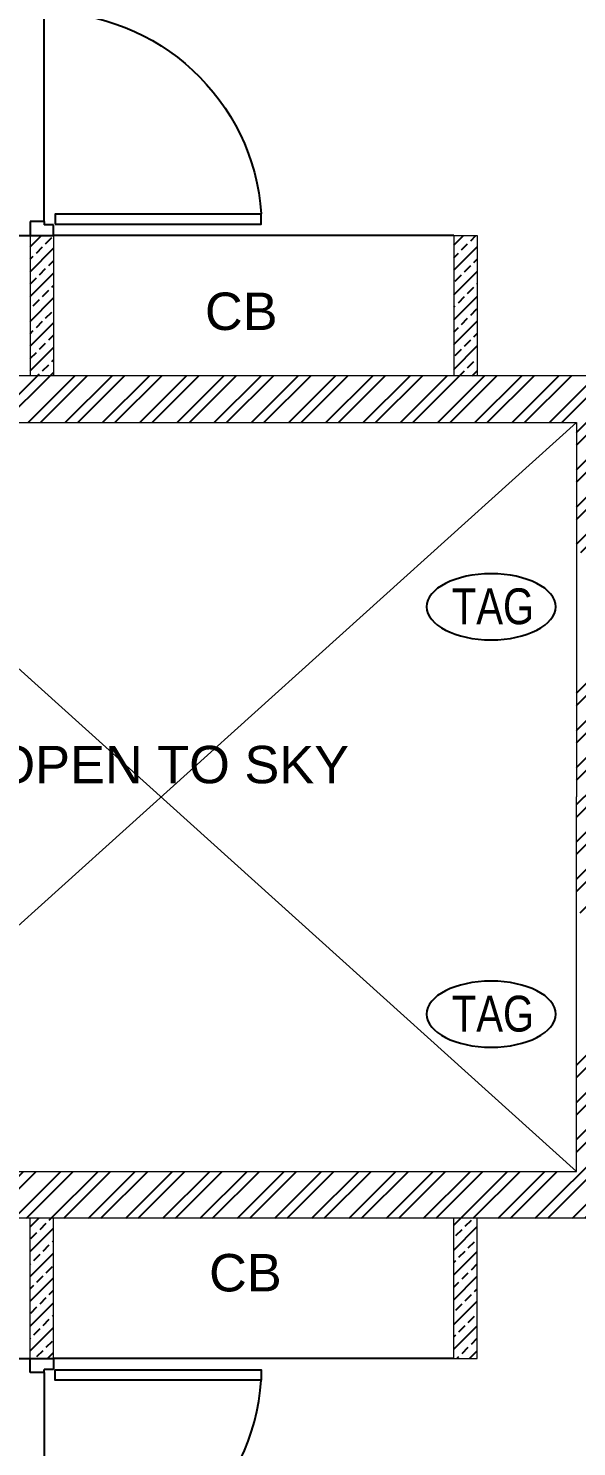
# Model space of a CAD drawing. Header units: millimetres. Extents: x 1255966 to 1543012, y 318612 to 465611.
# Drawn here: x 1398803 to 1401146, y 413412 to 419474 of the extents above; entities that cross this region are included whole.
import ezdxf
from ezdxf.enums import TextEntityAlignment as Align

# ---------------------------------------------------------------- set-up
doc = ezdxf.new("R2010")
doc.units = ezdxf.units.MM
doc.header["$LTSCALE"] = 500
doc.header["$MEASUREMENT"] = 0
doc.linetypes.add('HIDDEN', pattern=[0.375, 0.25, -0.125])
for name, color, linetype in [('AHC-A-FURNITURE', 2, 'Continuous'), ('DOOR', 8, 'Continuous'), ('FURNITURE', 251, 'Continuous'), ('TEXT-RM NAME', 6, 'Continuous')]:
    doc.layers.add(name, color=color, linetype=linetype)
for name, color, linetype, lineweight in [('TILE', 252, 'Continuous', 13), ('Wall', 2, 'Continuous', 15), ('WALL HATCH', 252, 'Continuous', 13)]:
    doc.layers.add(name, color=color, linetype=linetype, lineweight=lineweight)
doc.styles.get("Standard").update_dxf_attribs({"font": 'arial.ttf'})

# ---------------------------------------------------------------- blocks, each defined once
blk = doc.blocks.new('DOOR 900')
at = {"layer": 'DOOR', "ltscale": 100}
for p, q in [((0, 15), (93, 15)), ((0, -40), (0, 15)), ((93, 15), (93, -28)), ((55.8, -40), (0, -40)), ((93, -28), (55.8, -28)), ((55.8, -40), (55.8, -28)), ((55.8, -40), (55.8, -860)), ((55.8, -860), (0, -860)), ((0, -860), (0, -915)), ((55.8, -860), (55.8, -872)), ((93, -872), (55.8, -872)), ((93, -915), (93, -872)), ((0, -915), (93, -915))]:
    blk.add_line(p, q, dxfattribs=at)
blk.add_lwpolyline([(99.6, -30.4), (918.5, -30.4), (918.5, -70.4), (99.6, -70.4)], close=True, dxfattribs=at)
blk.add_arc((60.5, -12), 860, 269.6845, 356.1038, dxfattribs=at)

msp = doc.modelspace()

# ---------------------------------------------------------------- hatches: boundary and pattern name
at = {"layer": 'AHC-A-FURNITURE', "ltscale": 50, "true_color": 0x5b5b5b}
h = msp.add_hatch(dxfattribs=at)
h.set_pattern_fill('ANSI33', color=251, scale=300)
h.set_pattern_definition([(45, (1157523.66, 1001598.29), (-53.033009, 53.033009), []), (45, (1157576.69, 1001598.29), (-53.033009, 53.033009), [37.5, -18.75])])
h.paths.add_polyline_path([(1400720.6, 418588.9), (1400620.6, 418588.9), (1400620.6, 417988.9), (1400720.6, 417988.9)])
h.paths.add_polyline_path([(1398910.6, 418588.9), (1398810.6, 418588.9), (1398810.6, 417988.9), (1398910.6, 417988.9)])
h = msp.add_hatch(dxfattribs=at)
h.set_pattern_fill('ANSI32', color=251, scale=300)
h.set_pattern_definition([(45, (1157523.66, 1001598.29), (-79.549513, 79.549513), []), (45, (1157576.69, 1001598.29), (-79.549513, 79.549513), [])])
h.paths.add_polyline_path([(1401145.6, 417233.9), (1401345.6, 417233.9), (1401345.6, 417988.9), (1397625.6, 417988.9), (1397625.6, 417788.9), (1401145.6, 417788.9)])
h.paths.add_polyline_path([(1401345.6, 416683.9), (1401145.6, 416683.9), (1401145.6, 416188.9), (1401345.6, 416188.9)])
h = msp.add_hatch(dxfattribs=at)
h.set_pattern_fill('ANSI32', color=251, scale=300)
h.set_pattern_definition([(45, (920216.68, 1257022.11), (-79.549513, 79.549513), []), (45, (920269.72, 1257022.11), (-79.549513, 79.549513), [])])
h.paths.add_polyline_path([(1401145.6, 415143.9), (1401345.6, 415143.9), (1401345.6, 414388.9), (1397625.6, 414388.9), (1397625.6, 414588.9), (1401145.6, 414588.9)])
h.paths.add_polyline_path([(1401345.6, 415693.9), (1401145.6, 415693.9), (1401145.6, 416188.9), (1401345.6, 416188.9)])
h = msp.add_hatch(dxfattribs=at)
h.set_pattern_fill('ANSI33', color=251, scale=300)
h.set_pattern_definition([(45, (920216.684, 1257022.11), (-53.0330086, 53.0330086), []), (45, (920269.72, 1257022.11), (-53.0330086, 53.0330086), [37.5, -18.75])])
h.paths.add_polyline_path([(1400720.6, 413788.9), (1400620.6, 413788.9), (1400620.6, 414388.9), (1400720.6, 414388.9)])
h.paths.add_polyline_path([(1398910.6, 413788.9), (1398810.6, 413788.9), (1398810.6, 414388.9), (1398910.6, 414388.9)])

# ---------------------------------------------------------------- linework, layer by layer
at = {"linetype": 'Continuous', "extrusion": (0, 0, -1)}
for centre in [(1400780.5, 417001.9), (1400780.5, 415260.7)]:
    msp.add_ellipse(centre, major_axis=(275.7, 0), ratio=0.512885, dxfattribs=at)
at = {"layer": 'FURNITURE'}
for p, q in [((1397625.6, 418588.9), (1398810.6, 418588.9)), ((1400620.6, 418588.9), (1398910.6, 418588.9)), ((1397625.6, 413788.9), (1398810.6, 413788.9)), ((1400620.6, 413788.9), (1398910.6, 413788.9))]:
    msp.add_line(p, q, dxfattribs=at)
at = {"layer": 'TILE', "linetype": 'HIDDEN', "ltscale": 100}
for p, q in [((1397595.6, 417788.9), (1401145.6, 414588.9)), ((1397595.6, 414588.9), (1401145.6, 417788.9))]:
    msp.add_line(p, q, dxfattribs=at)
at = {"layer": 'Wall'}
for p, q in [((1398810.6, 418588.9), (1398810.6, 417988.9)), ((1398910.6, 418588.9), (1398810.6, 418588.9)), ((1398910.6, 418588.9), (1398910.6, 417988.9)), ((1400620.6, 418588.9), (1400620.6, 417988.9)), ((1400620.6, 418588.9), (1400720.6, 418588.9)), ((1400720.6, 418588.9), (1400720.6, 417988.9)), ((1402145.6, 417988.9), (1397625.6, 417988.9)), ((1397625.6, 417788.9), (1401145.6, 417788.9)), ((1401145.6, 417788.9), (1401145.6, 416188.9)), ((1401145.6, 414588.9), (1401145.6, 416188.9)), ((1397625.6, 414588.9), (1401145.6, 414588.9)), ((1402145.6, 414388.9), (1397625.6, 414388.9)), ((1398810.6, 413788.9), (1398810.6, 414388.9)), ((1398910.6, 413788.9), (1398910.6, 414388.9)), ((1400620.6, 413788.9), (1400620.6, 414388.9)), ((1400720.6, 413788.9), (1400720.6, 414388.9)), ((1398910.6, 413788.9), (1398810.6, 413788.9)), ((1400620.6, 413788.9), (1400720.6, 413788.9))]:
    msp.add_line(p, q, dxfattribs=at)
at = {"layer": 'WALL HATCH', "color": 253, "true_color": 0xa8a8a8}
for p, q in [((1400605.6, 418588.9), (1398895.6, 418588.9)), ((1400620.6, 413788.9), (1398895.6, 413788.9))]:
    msp.add_line(p, q, dxfattribs=at)

# ---------------------------------------------------------------- block references
at = {"layer": 'DOOR', "extrusion": (0, 0, -1), "xscale": 1.075268817204301, "yscale": 1.075268817204301, "zscale": -1.075268817204301, "rotation": 180}
msp.add_blockref('DOOR 900', (-1398810.6, 418605), dxfattribs=at)
at = {"layer": 'DOOR', "extrusion": (0, 0, -1), "xscale": -1.075268817204301, "yscale": 1.075268817204301, "zscale": -1.075268817204301}
msp.add_blockref('DOOR 900', (-1398810.6, 413772.7), dxfattribs=at)

# ---------------------------------------------------------------- texts
at = {"width": 0.8}
for p in [(1400788.3, 417004), (1400788.3, 415262.8)]:
    msp.add_attdef('TAG', text='', height=153.1, dxfattribs=at).set_placement(p, align=Align.MIDDLE_CENTER)
at = {"layer": 'TEXT-RM NAME'}
for s, p in [('CB', (1399557.5, 418184.9)), ('OPEN TO SKY', (1398658.3, 416247.5)), ('CB', (1399575.2, 414075.6))]:
    msp.add_text(s, height=160, dxfattribs=at).set_placement(p)

doc.saveas('drawing.dxf')
